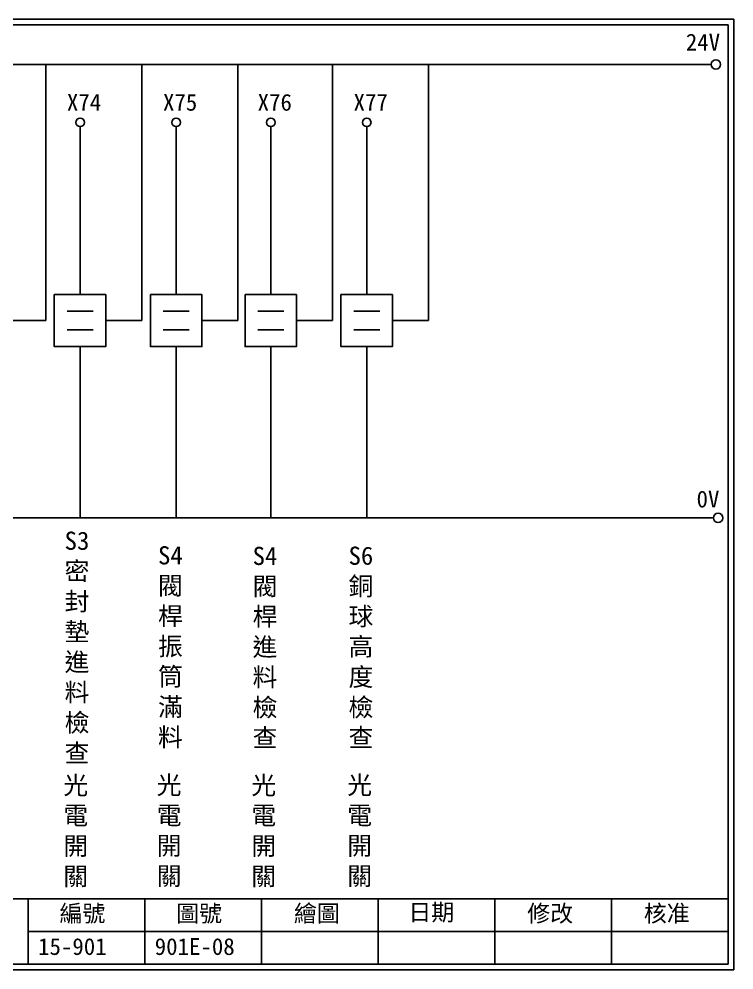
# Model space of a CAD drawing. Extents: x 275 to 562, y 265 to 469.
# Drawn here: x 408.7 to 561.9, y 264.9 to 468.9 of the extents above; entities that cross this region are included whole.
import ezdxf

# ---------------------------------------------------------------- set-up
doc = ezdxf.new("R2010")
doc.units = 0
doc.layers.get('0').update_dxf_attribs({"linetype": 'CONTINUOUS'})
doc.layers.add('圖框層', color=7, linetype='CONTINUOUS')
doc.layers.add('標尺寸層', color=3, linetype='CONTINUOUS')
doc.styles.add('CNS', font='romanc.shx', dxfattribs={"bigfont": 'chineset.shx'})
doc.styles.add('STSL', font='kaiu.ttf')

msp = doc.modelspace()

# ---------------------------------------------------------------- linework, layer by layer
for p, q in [((414.42, 404.23), (414.42, 459.14)), ((434.98, 404.23), (434.98, 459.14)), ((455.58, 404.23), (455.58, 459.14)), ((475.85, 404.23), (475.85, 459.14)), ((496.41, 404.23), (496.41, 459.14)), ((421.76, 409.8), (421.76, 445.83)), ((442.35, 409.8), (442.35, 445.83)), ((462.63, 409.8), (462.63, 445.83)), ((483.19, 409.8), (483.19, 445.83)), ((406.71, 404.23), (414.42, 404.23)), ((427.27, 404.23), (434.98, 404.23)), ((447.86, 404.23), (455.58, 404.23)), ((468.14, 404.23), (475.85, 404.23)), ((488.7, 404.23), (496.41, 404.23)), ((421.76, 398.65), (421.76, 361.87)), ((442.35, 398.65), (442.35, 361.87)), ((462.63, 398.65), (462.63, 361.87)), ((483.19, 398.65), (483.19, 361.87))]:
    msp.add_line(p, q)
for points in [[(416.24, 409.8), (427.27, 409.8), (427.27, 398.65), (416.24, 398.65)], [(436.84, 409.8), (447.86, 409.8), (447.86, 398.65), (436.84, 398.65)], [(457.11, 409.8), (468.14, 409.8), (468.14, 398.65), (457.11, 398.65)], [(477.67, 409.8), (488.7, 409.8), (488.7, 398.65), (477.67, 398.65)]]:
    msp.add_lwpolyline(points, close=True)
for centre in [(558.02, 459.17), (558.5, 361.9)]:
    msp.add_circle(centre, 1)
at = {"layer": '圖框層', "color": 7}
for p, q in [((561.9, 468.91), (274.9, 468.91)), ((560.65, 467.66), (276.15, 467.66)), ((560.65, 266.2), (560.65, 467.66)), ((561.9, 264.95), (561.9, 468.91)), ((276.15, 280.2), (560.65, 280.2)), ((410.65, 266.2), (410.65, 280.2)), ((435.65, 266.2), (435.65, 280.2)), ((460.65, 266.2), (460.65, 280.2)), ((485.65, 266.2), (485.65, 280.2)), ((510.65, 266.2), (510.65, 280.2)), ((535.65, 266.2), (535.65, 280.2)), ((410.65, 273.2), (560.65, 273.2)), ((276.15, 266.2), (560.65, 266.2)), ((274.9, 264.95), (561.9, 264.95))]:
    msp.add_line(p, q, dxfattribs=at)
at = {"layer": '標尺寸層', "color": 7}
for p, q in [((279.42, 459.17), (557.02, 459.17)), ((419, 406.26), (424.56, 406.26)), ((439.59, 406.26), (445.16, 406.26)), ((459.86, 406.26), (465.43, 406.26)), ((480.43, 406.26), (485.99, 406.26)), ((419, 402.28), (424.56, 402.28)), ((439.59, 402.28), (445.16, 402.28)), ((459.86, 402.28), (465.43, 402.28)), ((480.43, 402.28), (485.99, 402.28)), ((279.63, 361.9), (557.5, 361.9))]:
    msp.add_line(p, q, dxfattribs=at)
for centre in [(421.76, 446.75), (442.35, 446.75), (462.63, 446.75), (483.19, 446.75)]:
    msp.add_circle(centre, 0.92, dxfattribs=at)

# ---------------------------------------------------------------- texts
at = {"layer": '圖框層', "color": 4, "style": 'STSL'}
for s, p in [('24V', (551.58, 462.16)), ('X74 ', (418.94, 449.25)), ('X75 ', (439.53, 449.25)), ('X76 ', (459.81, 449.25)), ('X77 ', (480.37, 449.25)), ('0V', (553.88, 364.15)), ('繪圖', (467.59, 275.29)), ('日期', (492.12, 275.53)), ('編號', (417.36, 275.28)), ('圖號', (442.36, 275.28)), ('修改', (517.59, 275.29)), ('核准', (542.59, 275.29)), ('15-901', (412.76, 268.17)), ('901E-08', (437.76, 268.17))]:
    msp.add_text(s, height=3.6, dxfattribs=at).set_placement(p)
at = {"layer": '標尺寸層', "color": 7, "char_height": 3.9, "width": 4.9608, "attachment_point": 5, "style": 'CNS'}
for s, insert in [('{\\fDFKai-SB|b0|i0|c136|p65;S3密封墊進料檢查}', (421.1, 334.13)), ('{\\fDFKai-SB|b0|i0|c136|p65;S4閥桿振筒滿料}', (441.12, 334.17)), ('{\\fDFKai-SB|b0|i0|c136|p65;S4閥桿進料檢查}', (461.39, 334.13)), ('{\\fDFKai-SB|b0|i0|c136|p65;S6銅球高度檢查}', (481.95, 334.17)), ('{\\fDFKai-SB|b0|i0|c136|p65;光電開關}', (420.83, 294.6)), ('{\\fDFKai-SB|b0|i0|c136|p65;光電開關}', (440.84, 294.63)), ('{\\fDFKai-SB|b0|i0|c136|p65;光電開關}', (461.12, 294.6)), ('{\\fDFKai-SB|b0|i0|c136|p65;光電開關}', (481.68, 294.63))]:
    msp.add_mtext(s, dxfattribs=dict(at, insert=insert))

doc.saveas('drawing.dxf')
